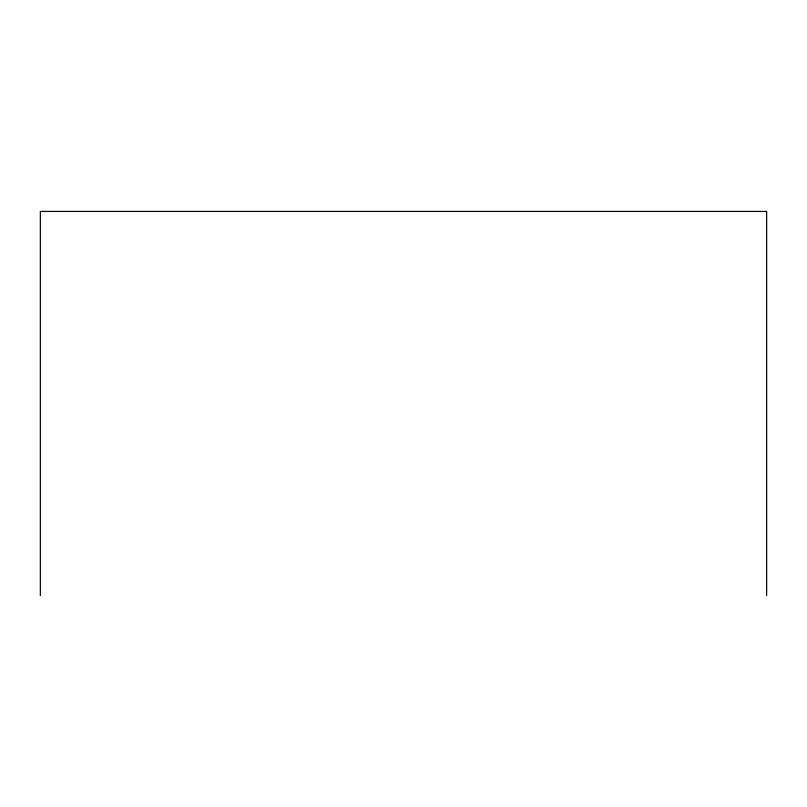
<?xml version="1.0" encoding="UTF-8"?>
<svg xmlns="http://www.w3.org/2000/svg" width="807" height="807" viewBox="0 0 807 807"><rect width="100%" height="100%" fill="white"/><g stroke="black" fill="none" stroke-linecap="round" stroke-linejoin="round"><path stroke-width="1.21" d="M766.65 595.576L766.65 211.424L40.35 211.424L40.35 595.576"/></g></svg>
